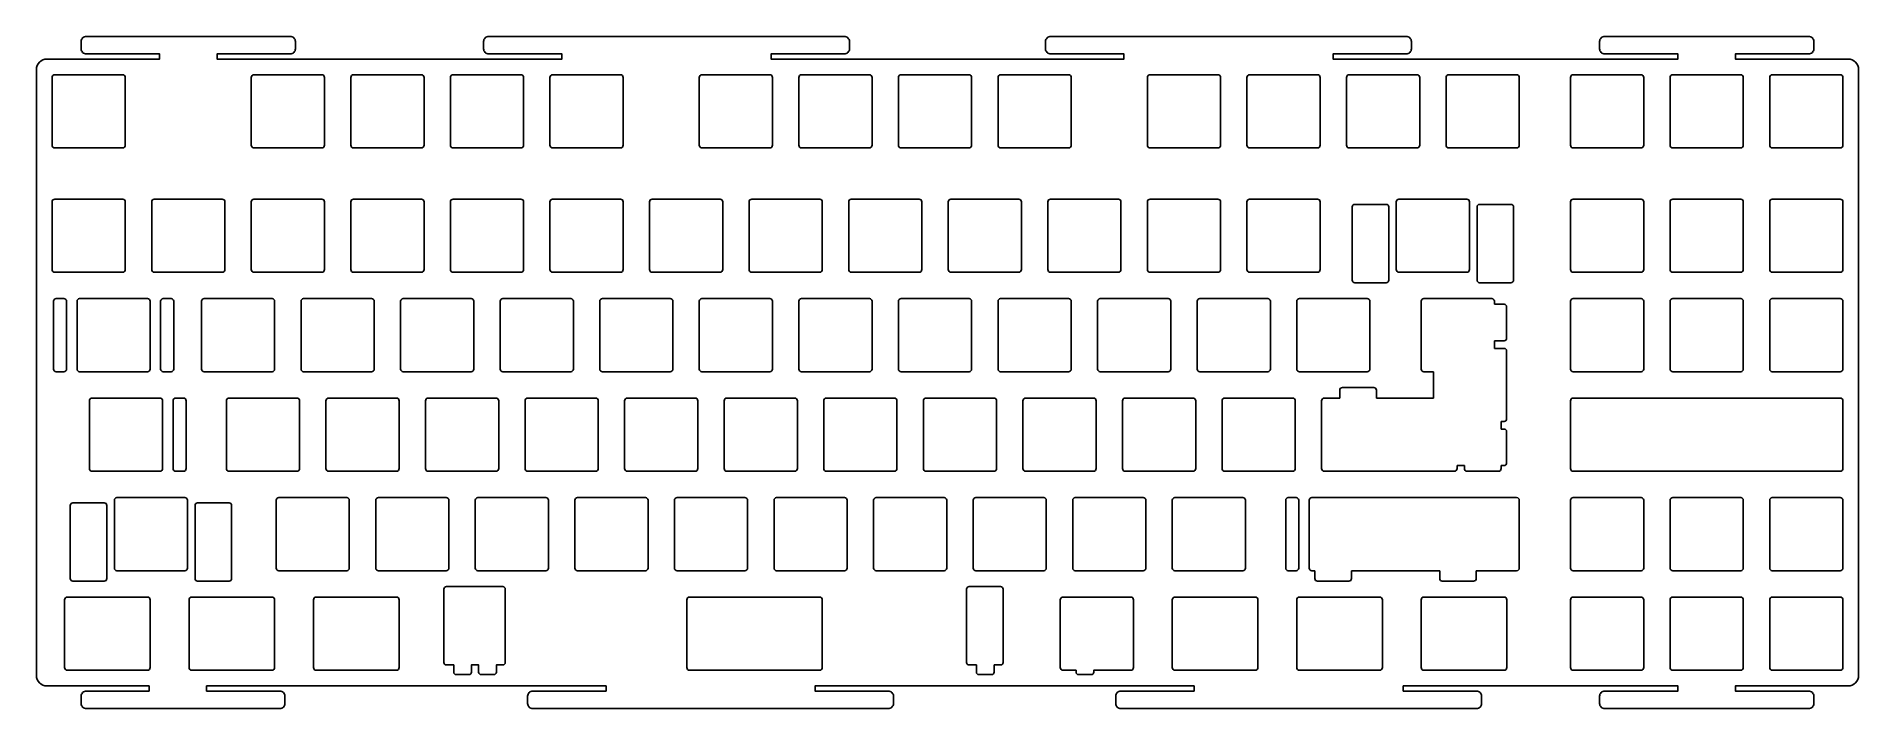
# Model space of a CAD drawing. Extents: x 4 to 353, y 68 to 196.
import ezdxf

# ---------------------------------------------------------------- set-up
doc = ezdxf.new("R2010")
doc.units = 0
doc.layers.get('0').update_dxf_attribs({"linetype": 'CONTINUOUS'})

msp = doc.modelspace()

# ---------------------------------------------------------------- linework, layer by layer
at = {"color": 7, "linetype": 'CONTINUOUS'}
for p, q in [((269.437506, 132.778038), (269.437506, 145.778038)), ((269.937506, 146.278038), (282.937506, 146.278038)), ((283.437506, 145.191017), (283.437506, 145.778038)), ((283.437506, 145.191017), (285.2875, 145.191017)), ((285.7875, 144.691017), (285.7875, 139.187672)), ((283.437506, 138.190987), (283.437506, 136.753029)), ((284.787512, 138.190987), (283.437506, 138.190987)), ((283.437506, 136.753029), (285.2875, 136.753029)), ((284.795275, 138.191017), (285.2875, 138.191017)), ((285.7875, 138.691017), (285.7875, 139.186045)), ((285.7875, 136.253029), (285.7875, 123.253029)), ((254.35575, 129.258975), (260.35575, 129.258975)), ((271.7875, 132.278038), (269.937506, 132.278038)), ((271.7875, 127.22802), (271.7875, 132.278038)), ((250.3875, 113.72802), (250.3875, 126.72802)), ((250.8875, 127.22802), (253.85575, 127.22802)), ((253.85575, 127.22802), (253.85575, 128.758975)), ((260.85575, 128.758975), (260.85575, 127.22802)), ((260.85575, 127.22802), (271.7875, 127.22802)), ((284.731726, 122.753029), (284.731726, 121.315041)), ((284.731726, 122.753029), (285.2875, 122.753029)), ((285.2875, 121.315041), (284.731726, 121.315041)), ((285.7875, 120.319982), (285.7875, 120.815041)), ((285.7875, 120.318355), (285.7875, 114.815041)), ((275.793738, 113.22802), (250.8875, 113.22802)), ((276.293738, 113.72802), (276.293738, 114.315041)), ((277.696121, 114.315041), (276.293738, 114.315041)), ((277.696121, 114.315041), (277.696121, 113.72802)), ((284.231726, 113.22802), (278.196121, 113.22802)), ((284.731726, 114.315041), (285.2875, 114.315041)), ((284.731726, 113.72802), (284.731726, 114.315041)), ((249.006279, 108.17805), (248.506279, 108.178051)), ((249.00629, 108.178051), (287.700049, 108.178051)), ((248.006279, 107.678051), (248.006279, 94.678051)), ((288.200049, 107.678051), (288.200049, 94.678051)), ((248.506279, 94.178051), (249.006299, 94.17805)), ((249.006299, 94.17805), (249.093253, 94.178051)), ((249.093253, 92.678026), (249.093253, 94.178051)), ((272.969199, 94.178021), (256.093253, 94.178055)), ((256.093253, 94.178052), (256.093253, 92.678026)), ((270.531264, 94.178026), (271.031264, 94.178026)), ((272.969199, 94.174157), (272.969199, 94.178021)), ((272.969229, 92.678026), (272.969229, 94.174157)), ((279.969229, 94.178051), (279.969229, 92.678026)), ((287.700049, 94.178051), (279.969229, 94.178051)), ((255.593253, 92.178026), (249.593253, 92.178026)), ((279.469229, 92.178026), (273.469229, 92.178026))]:
    msp.add_line(p, q, dxfattribs=at)
for points in [[(6.5, 192.14052, 0.414214), (4.5, 190.14052), (4.5, 74.12802, 0.414214), (6.5, 72.12802), (26.050125, 72.12802), (26.050125, 71.12802), (14.050125, 71.12802, 0.414214), (13.050125, 70.12802), (13.050125, 68.77802, 0.414214), (14.050125, 67.77802), (51.050125, 67.77802, 0.414214), (52.050125, 68.77802), (52.050125, 70.12802, 0.414214), (51.050125, 71.12802), (37.050125, 71.12802), (37.050125, 72.12802), (113.478125, 72.12802), (113.478125, 71.12802), (99.478125, 71.12802, 0.414214), (98.478125, 70.12802), (98.478125, 68.778019, 0.414214), (99.478125, 67.778019), (167.478125, 67.778019, 0.414214), (168.478125, 68.778019), (168.478125, 70.12802, 0.414214), (167.478125, 71.12802), (153.478125, 71.12802), (153.478125, 72.12802), (225.990625, 72.12802), (225.990625, 71.12802), (211.990625, 71.12802, 0.414214), (210.990625, 70.12802), (210.990625, 68.778019, 0.414214), (211.990625, 67.778019), (279.990625, 67.778019, 0.414214), (280.990625, 68.778019), (280.990625, 70.12802, 0.414214), (279.990625, 71.12802), (265.990625, 71.12802), (265.990625, 72.12802), (318.5625, 72.12802), (318.5625, 71.12802), (304.5625, 71.12802, 0.414214), (303.5625, 70.12802), (303.5625, 68.77802, 0.414214), (304.5625, 67.77802), (343.5625, 67.77802, 0.414214), (344.5625, 68.77802), (344.5625, 70.12802, 0.414214), (343.5625, 71.12802), (329.5625, 71.12802), (329.5625, 72.12802), (351.1125, 72.12802, 0.414214), (353.1125, 74.12802), (353.1125, 190.14052, 0.414214), (351.1125, 192.14052), (329.5625, 192.14052), (329.5625, 193.14052), (343.5625, 193.14052, 0.414214), (344.5625, 194.14052), (344.5625, 195.49052, 0.414214), (343.5625, 196.49052), (304.5625, 196.49052, 0.414214), (303.5625, 195.49052), (303.5625, 194.14052, 0.414214), (304.5625, 193.14052), (318.5625, 193.14052), (318.5625, 192.14052), (252.5625, 192.14052), (252.5625, 193.14052), (266.5625, 193.14052, 0.414214), (267.5625, 194.14052), (267.5625, 195.49052, 0.414214), (266.5625, 196.49052), (198.5625, 196.49052, 0.414214), (197.5625, 195.49052), (197.5625, 194.14052, 0.414214), (198.5625, 193.14052), (212.5625, 193.14052), (212.5625, 192.14052), (145.05, 192.14052), (145.05, 193.14052), (159.05, 193.14052, 0.414214), (160.05, 194.14052), (160.05, 195.49052, 0.414214), (159.05, 196.49052), (91.05, 196.49052, 0.414214), (90.05, 195.49052), (90.05, 194.14052, 0.414214), (91.05, 193.14052), (105.05, 193.14052), (105.05, 192.14052), (39.05, 192.14052), (39.05, 193.14052), (53.05, 193.14052, 0.414214), (54.05, 194.14052), (54.05, 195.49052, 0.414214), (53.05, 196.49052), (14.05, 196.49052, 0.414214), (13.05, 195.49052), (13.05, 194.14052, 0.414214), (14.05, 193.14052), (28.05, 193.14052), (28.05, 192.14052)], [(21.5, 188.64279, 0.414214), (21, 189.14279), (8, 189.14279, 0.414214), (7.5, 188.64279), (7.5, 175.64052, 0.414214), (8, 175.14052), (21, 175.14052, 0.414214), (21.5, 175.64052)], [(59.1, 175.142789, 0.414214), (59.6, 175.642789), (59.6, 188.64279, 0.414214), (59.1, 189.14279), (46.1, 189.14279, 0.414214), (45.6, 188.64279), (45.6, 175.642789, 0.414214), (46.1, 175.142789)], [(78.15, 175.142789, 0.414214), (78.65, 175.642789), (78.65, 188.64279, 0.414214), (78.15, 189.14279), (65.15, 189.14279, 0.414214), (64.65, 188.64279), (64.65, 175.642789, 0.414214), (65.15, 175.142789)], [(97.2, 175.142789, 0.414214), (97.7, 175.642789), (97.7, 188.64279, 0.414214), (97.2, 189.14279), (84.2, 189.14279, 0.414214), (83.7, 188.64279), (83.7, 175.642789, 0.414214), (84.2, 175.142789)], [(116.250122, 175.142779, 0.414214), (116.750122, 175.642779), (116.750122, 188.64278, 0.414214), (116.250122, 189.14278), (103.250122, 189.14278, 0.414214), (102.750122, 188.64278), (102.750122, 175.642779, 0.414214), (103.250122, 175.142779)], [(144.825, 175.142779, 0.414214), (145.325, 175.642779), (145.325, 188.64278, 0.414214), (144.825, 189.14278), (131.825, 189.14278, 0.414214), (131.325, 188.64278), (131.325, 175.642779, 0.414214), (131.825, 175.142779)], [(163.875, 175.142779, 0.414214), (164.375, 175.642779), (164.375, 188.64278, 0.414214), (163.875, 189.14278), (150.875, 189.14278, 0.414214), (150.375, 188.64278), (150.375, 175.642779, 0.414214), (150.875, 175.142779)], [(182.925, 175.142779, 0.414214), (183.425, 175.642779), (183.425, 188.64278, 0.414214), (182.925, 189.14278), (169.925, 189.14278, 0.414214), (169.425, 188.64278), (169.425, 175.642779, 0.414214), (169.925, 175.142779)], [(201.975122, 175.142769, 0.414214), (202.475122, 175.642769), (202.475122, 188.64277, 0.414214), (201.975122, 189.14277), (188.975122, 189.14277, 0.414214), (188.475122, 188.64277), (188.475122, 175.642769, 0.414214), (188.975122, 175.142769)], [(230.55, 175.142779, 0.414214), (231.05, 175.642779), (231.05, 188.64278, 0.414214), (230.55, 189.14278), (217.55, 189.14278, 0.414214), (217.05, 188.64278), (217.05, 175.642779, 0.414214), (217.55, 175.142779)], [(249.6, 175.142779, 0.414214), (250.1, 175.642779), (250.1, 188.64278, 0.414214), (249.6, 189.14278), (236.6, 189.14278, 0.414214), (236.1, 188.64278), (236.1, 175.642779, 0.414214), (236.6, 175.142779)], [(268.65, 175.142779, 0.414214), (269.15, 175.642779), (269.15, 188.64278, 0.414214), (268.65, 189.14278), (255.65, 189.14278, 0.414214), (255.15, 188.64278), (255.15, 175.642779, 0.414214), (255.65, 175.142779)], [(287.700122, 175.142769, 0.414214), (288.200122, 175.642769), (288.200122, 188.64277, 0.414214), (287.700122, 189.14277), (274.700122, 189.14277, 0.414214), (274.200122, 188.64277), (274.200122, 175.642769, 0.414214), (274.700122, 175.142769)], [(298.5125, 189.14052), (311.5125, 189.14052, -0.414214), (312.0125, 188.64052), (312.0125, 175.64052, -0.414214), (311.5125, 175.14052), (298.5125, 175.14052, -0.414214), (298.0125, 175.64052), (298.0125, 188.64052, -0.414214)], [(317.5625, 189.14052), (330.5625, 189.14052, -0.414214), (331.0625, 188.64052), (331.0625, 175.64052, -0.414214), (330.5625, 175.14052), (317.5625, 175.14052, -0.414214), (317.0625, 175.64052), (317.0625, 188.64052, -0.414214)], [(336.6125, 189.14052), (349.6125, 189.14052, -0.414214), (350.1125, 188.64052), (350.1125, 175.64052, -0.414214), (349.6125, 175.14052), (336.6125, 175.14052, -0.414214), (336.1125, 175.64052), (336.1125, 188.64052, -0.414214)], [(8, 165.32802), (21, 165.32802, -0.414214), (21.5, 164.82802), (21.5, 151.82802, -0.414214), (21, 151.32802), (8, 151.32802, -0.414214), (7.5, 151.82802), (7.5, 164.82802, -0.414214)], [(27.05, 165.32802), (40.05, 165.32802, -0.414214), (40.55, 164.82802), (40.55, 151.82802, -0.414214), (40.05, 151.32802), (27.05, 151.32802, -0.414214), (26.55, 151.82802), (26.55, 164.82802, -0.414214)], [(46.1, 165.32802), (59.1, 165.32802, -0.414214), (59.6, 164.82802), (59.6, 151.82802, -0.414214), (59.1, 151.32802), (46.1, 151.32802, -0.414214), (45.6, 151.82802), (45.6, 164.82802, -0.414214)], [(65.15, 165.32802, 0.414214), (64.65, 164.82802), (64.65, 151.82802, 0.414214), (65.15, 151.32802), (78.15, 151.32802, 0.414214), (78.65, 151.82802), (78.65, 164.82802, 0.414214), (78.15, 165.32802)], [(97.7, 164.82802), (97.7, 151.82802, -0.414214), (97.2, 151.32802), (84.2, 151.32802, -0.414214), (83.7, 151.82802), (83.7, 164.82802, -0.414214), (84.2, 165.32802), (97.2, 165.32802, -0.414214)], [(103.25, 165.32802), (116.25, 165.32802, -0.414214), (116.75, 164.82802), (116.75, 151.82802, -0.414214), (116.25, 151.32802), (103.25, 151.32802, -0.414214), (102.75, 151.82802), (102.75, 164.82802, -0.414214)], [(135.8, 164.82802), (135.8, 151.82802, -0.414214), (135.3, 151.32802), (122.3, 151.32802, -0.414214), (121.8, 151.82802), (121.8, 164.82802, -0.414214), (122.3, 165.32802), (135.3, 165.32802, -0.414214)], [(141.35, 165.32802), (154.35, 165.32802, -0.414214), (154.85, 164.82802), (154.85, 151.82802, -0.414214), (154.35, 151.32802), (141.35, 151.32802, -0.414214), (140.85, 151.82802), (140.85, 164.82802, -0.414214)], [(160.4, 165.32802), (173.4, 165.32802, -0.414214), (173.9, 164.82802), (173.9, 151.82802, -0.414214), (173.4, 151.32802), (160.4, 151.32802, -0.414214), (159.9, 151.82802), (159.9, 164.82802, -0.414214)], [(179.45, 165.32802), (192.45, 165.32802, -0.414214), (192.95, 164.82802), (192.95, 151.82802, -0.414214), (192.45, 151.32802), (179.45, 151.32802, -0.414214), (178.95, 151.82802), (178.95, 164.82802, -0.414214)], [(198.5, 165.32802), (211.5, 165.32802, -0.414214), (212, 164.82802), (212, 151.82802, -0.414214), (211.5, 151.32802), (198.5, 151.32802, -0.414214), (198, 151.82802), (198, 164.82802, -0.414214)], [(217.55, 165.32802), (230.55, 165.32802, -0.414214), (231.05, 164.82802), (231.05, 151.82802, -0.414214), (230.55, 151.32802), (217.55, 151.32802, -0.414214), (217.05, 151.82802), (217.05, 164.82802, -0.414214)], [(236.6, 165.32802), (249.6, 165.32802, -0.414214), (250.1, 164.82802), (250.1, 151.82802, -0.414214), (249.6, 151.32802), (236.6, 151.32802, -0.414214), (236.1, 151.82802), (236.1, 164.82802, -0.414214)], [(263.237, 163.828018), (263.237, 149.828016, -0.414214), (262.737, 149.328016), (256.737, 149.328016, -0.414214), (256.237, 149.828016), (256.237, 163.828018, -0.414214), (256.737, 164.328018), (262.737, 164.328018, -0.414214)], [(265.175, 165.328018), (278.175, 165.328018, -0.414214), (278.675, 164.828018), (278.675, 151.828017, -0.414214), (278.175, 151.328017), (265.175, 151.328017, -0.414214), (264.675, 151.828017), (264.675, 164.828018, -0.414214)], [(280.613, 164.328018), (286.613, 164.328018, -0.414214), (287.113, 163.828018), (287.113, 149.828016, -0.414214), (286.613, 149.328016), (280.613, 149.328016, -0.414214), (280.113, 149.828016), (280.113, 163.828018, -0.414214)], [(298.5125, 165.32802), (311.5125, 165.32802, -0.414214), (312.0125, 164.82802), (312.0125, 151.82802, -0.414214), (311.5125, 151.32802), (298.5125, 151.32802, -0.414214), (298.0125, 151.82802), (298.0125, 164.82802, -0.414214)], [(317.5625, 165.32802), (330.5625, 165.32802, -0.414214), (331.0625, 164.82802), (331.0625, 151.82802, -0.414214), (330.5625, 151.32802), (317.5625, 151.32802, -0.414214), (317.0625, 151.82802), (317.0625, 164.82802, -0.414214)], [(336.6125, 165.32802), (349.6125, 165.32802, -0.414214), (350.1125, 164.82802), (350.1125, 151.82802, -0.414214), (349.6125, 151.32802), (336.6125, 151.32802, -0.414214), (336.1125, 151.82802), (336.1125, 164.82802, -0.414214)], [(10.2625, 145.77802), (10.2625, 132.77802, -0.414214), (9.7625, 132.27802), (8.2625, 132.27802, -0.414214), (7.7625, 132.77802), (7.7625, 145.77802, -0.414214), (8.2625, 146.27802), (9.7625, 146.27802, -0.414214)], [(12.7625, 146.27802), (25.7625, 146.27802, -0.414214), (26.2625, 145.77802), (26.2625, 132.77802, -0.414214), (25.7625, 132.27802), (12.7625, 132.27802, -0.414214), (12.2625, 132.77802), (12.2625, 145.77802, -0.414214)], [(30.7625, 145.77802), (30.7625, 132.77802, -0.414214), (30.2625, 132.27802), (28.7625, 132.27802, -0.414214), (28.2625, 132.77802), (28.2625, 145.77802, -0.414214), (28.7625, 146.27802), (30.2625, 146.27802, -0.414214)], [(36.575, 146.27802), (49.575, 146.27802, -0.414214), (50.075, 145.77802), (50.075, 132.77802, -0.414214), (49.575, 132.27802), (36.575, 132.27802, -0.414214), (36.075, 132.77802), (36.075, 145.77802, -0.414214)], [(55.625, 146.27802), (68.625, 146.27802, -0.414214), (69.125, 145.77802), (69.125, 132.77802, -0.414214), (68.625, 132.27802), (55.625, 132.27802, -0.414214), (55.125, 132.77802), (55.125, 145.77802, -0.414214)], [(74.675, 146.27802), (87.675, 146.27802, -0.414214), (88.175, 145.77802), (88.175, 132.77802, -0.414214), (87.675, 132.27802), (74.675, 132.27802, -0.414214), (74.175, 132.77802), (74.175, 145.77802, -0.414214)], [(93.725, 146.27802), (106.725, 146.27802, -0.414214), (107.225, 145.77802), (107.225, 132.77802, -0.414214), (106.725, 132.27802), (93.725, 132.27802, -0.414214), (93.225, 132.77802), (93.225, 145.77802, -0.414214)], [(112.775, 146.27802), (125.775, 146.27802, -0.414214), (126.275, 145.77802), (126.275, 132.77802, -0.414214), (125.775, 132.27802), (112.775, 132.27802, -0.414214), (112.275, 132.77802), (112.275, 145.77802, -0.414214)], [(131.825, 146.27802), (144.825, 146.27802, -0.414214), (145.325, 145.77802), (145.325, 132.77802, -0.414214), (144.825, 132.27802), (131.825, 132.27802, -0.414214), (131.325, 132.77802), (131.325, 145.77802, -0.414214)], [(150.875, 146.27802), (163.875, 146.27802, -0.414214), (164.375, 145.77802), (164.375, 132.77802, -0.414214), (163.875, 132.27802), (150.875, 132.27802, -0.414214), (150.375, 132.77802), (150.375, 145.77802, -0.414214)], [(169.925, 146.27802), (182.925, 146.27802, -0.414214), (183.425, 145.77802), (183.425, 132.77802, -0.414214), (182.925, 132.27802), (169.925, 132.27802, -0.414214), (169.425, 132.77802), (169.425, 145.77802, -0.414214)], [(188.975, 146.27802), (201.975, 146.27802, -0.414214), (202.475, 145.77802), (202.475, 132.77802, -0.414214), (201.975, 132.27802), (188.975, 132.27802, -0.414214), (188.475, 132.77802), (188.475, 145.77802, -0.414214)], [(208.025, 146.27802), (221.025, 146.27802, -0.414214), (221.525, 145.77802), (221.525, 132.77802, -0.414214), (221.025, 132.27802), (208.025, 132.27802, -0.414214), (207.525, 132.77802), (207.525, 145.77802, -0.414214)], [(227.075, 146.27802), (240.075, 146.27802, -0.414214), (240.575, 145.77802), (240.575, 132.77802, -0.414214), (240.075, 132.27802), (227.075, 132.27802, -0.414214), (226.575, 132.77802), (226.575, 145.77802, -0.414214)], [(259.625, 145.77802), (259.625, 132.77802, -0.414214), (259.125, 132.27802), (246.125, 132.27802, -0.414214), (245.625, 132.77802), (245.625, 145.77802, -0.414214), (246.125, 146.27802), (259.125, 146.27802, -0.414214)], [(298.5125, 146.27802), (311.5125, 146.27802, -0.414214), (312.0125, 145.77802), (312.0125, 132.77802, -0.414214), (311.5125, 132.27802), (298.5125, 132.27802, -0.414214), (298.0125, 132.77802), (298.0125, 145.77802, -0.414214)], [(317.5625, 146.27802), (330.5625, 146.27802, -0.414214), (331.0625, 145.77802), (331.0625, 132.77802, -0.414214), (330.5625, 132.27802), (317.5625, 132.27802, -0.414214), (317.0625, 132.77802), (317.0625, 145.77802, -0.414214)], [(336.6125, 146.27802), (349.6125, 146.27802, -0.414214), (350.1125, 145.77802), (350.1125, 132.77802, -0.414214), (349.6125, 132.27802), (336.6125, 132.27802, -0.414214), (336.1125, 132.77802), (336.1125, 145.77802, -0.414214)], [(15.14425, 127.22802), (28.14375, 127.22802, -0.414214), (28.64375, 126.72802), (28.64375, 113.72802, -0.414214), (28.14375, 113.22802), (15.14425, 113.22802, -0.414214), (14.64425, 113.72802), (14.64425, 126.72802, -0.414214)], [(33.14375, 126.72802), (33.14375, 113.72802, -0.414214), (32.64375, 113.22802), (31.14375, 113.22802, -0.414214), (30.64375, 113.72802), (30.64375, 126.72802, -0.414214), (31.14375, 127.22802), (32.64375, 127.22802, -0.414214)], [(41.3375, 127.22802), (54.3375, 127.22802, -0.414214), (54.8375, 126.72802), (54.8375, 113.72802, -0.414214), (54.3375, 113.22802), (41.3375, 113.22802, -0.414214), (40.8375, 113.72802), (40.8375, 126.72802, -0.414214)], [(60.3875, 127.22802), (73.3875, 127.22802, -0.414214), (73.8875, 126.72802), (73.8875, 113.72802, -0.414214), (73.3875, 113.22802), (60.3875, 113.22802, -0.414214), (59.8875, 113.72802), (59.8875, 126.72802, -0.414214)], [(79.4375, 127.22802), (92.4375, 127.22802, -0.414214), (92.9375, 126.72802), (92.9375, 113.72802, -0.414214), (92.4375, 113.22802), (79.4375, 113.22802, -0.414214), (78.9375, 113.72802), (78.9375, 126.72802, -0.414214)], [(98.4875, 127.22802), (111.4875, 127.22802, -0.414214), (111.9875, 126.72802), (111.9875, 113.72802, -0.414214), (111.4875, 113.22802), (98.4875, 113.22802, -0.414214), (97.9875, 113.72802), (97.9875, 126.72802, -0.414214)], [(117.5375, 127.22802), (130.5375, 127.22802, -0.414214), (131.0375, 126.72802), (131.0375, 113.72802, -0.414214), (130.5375, 113.22802), (117.5375, 113.22802, -0.414214), (117.0375, 113.72802), (117.0375, 126.72802, -0.414214)], [(136.5875, 127.22802), (149.5875, 127.22802, -0.414214), (150.0875, 126.72802), (150.0875, 113.72802, -0.414214), (149.5875, 113.22802), (136.5875, 113.22802, -0.414214), (136.0875, 113.72802), (136.0875, 126.72802, -0.414214)], [(155.6375, 127.22802), (168.6375, 127.22802, -0.414214), (169.1375, 126.72802), (169.1375, 113.72802, -0.414214), (168.6375, 113.22802), (155.6375, 113.22802, -0.414214), (155.1375, 113.72802), (155.1375, 126.72802, -0.414214)], [(174.6875, 127.22802), (187.6875, 127.22802, -0.414214), (188.1875, 126.72802), (188.1875, 113.72802, -0.414214), (187.6875, 113.22802), (174.6875, 113.22802, -0.414214), (174.1875, 113.72802), (174.1875, 126.72802, -0.414214)], [(193.7375, 127.22802, 0.414214), (193.2375, 126.72802), (193.2375, 113.72802, 0.414214), (193.7375, 113.22802), (206.7375, 113.22802, 0.414214), (207.2375, 113.72802), (207.2375, 126.72802, 0.414214), (206.7375, 127.22802)], [(212.7875, 127.22802), (225.7875, 127.22802, -0.414214), (226.2875, 126.72802), (226.2875, 113.72802, -0.414214), (225.7875, 113.22802), (212.7875, 113.22802, -0.414214), (212.2875, 113.72802), (212.2875, 126.72802, -0.414214)], [(231.8375, 127.22802), (244.8375, 127.22802, -0.414214), (245.3375, 126.72802), (245.3375, 113.72802, -0.414214), (244.8375, 113.22802), (231.8375, 113.22802, -0.414214), (231.3375, 113.72802), (231.3375, 126.72802, -0.414214)], [(298.0125, 113.72802), (298.0125, 126.72802, -0.414214), (298.5125, 127.22802), (349.6125, 127.22802, -0.414214), (350.1125, 126.72802), (350.1125, 113.72802, -0.414214), (349.6125, 113.22802), (298.5125, 113.22802, -0.414214)], [(33.40625, 107.678012), (33.40625, 94.678011, -0.414214), (32.90625, 94.178011), (19.90625, 94.178011, -0.414214), (19.40625, 94.678011), (19.40625, 107.678012, -0.414214), (19.90625, 108.178012), (32.90625, 108.178012, -0.414214)], [(50.8625, 108.17802), (63.8625, 108.17802, -0.414214), (64.3625, 107.67802), (64.3625, 94.67802, -0.414214), (63.8625, 94.17802), (50.8625, 94.17802, -0.414214), (50.3625, 94.67802), (50.3625, 107.67802, -0.414214)], [(69.9125, 108.17802), (82.9125, 108.17802, -0.414214), (83.4125, 107.67802), (83.4125, 94.67802, -0.414214), (82.9125, 94.17802), (69.9125, 94.17802, -0.414214), (69.4125, 94.67802), (69.4125, 107.67802, -0.414214)], [(88.9625, 108.17802), (101.9625, 108.17802, -0.414214), (102.4625, 107.67802), (102.4625, 94.67802, -0.414214), (101.9625, 94.17802), (88.9625, 94.17802, -0.414214), (88.4625, 94.67802), (88.4625, 107.67802, -0.414214)], [(108.0125, 108.17802), (121.0125, 108.17802, -0.414214), (121.5125, 107.67802), (121.5125, 94.67802, -0.414214), (121.0125, 94.17802), (108.0125, 94.17802, -0.414214), (107.5125, 94.67802), (107.5125, 107.67802, -0.414214)], [(127.0625, 108.17802), (140.0625, 108.17802, -0.414214), (140.5625, 107.67802), (140.5625, 94.67802, -0.414214), (140.0625, 94.17802), (127.0625, 94.17802, -0.414214), (126.5625, 94.67802), (126.5625, 107.67802, -0.414214)], [(146.1125, 108.17802), (159.1125, 108.17802, -0.414214), (159.6125, 107.67802), (159.6125, 94.67802, -0.414214), (159.1125, 94.17802), (146.1125, 94.17802, -0.414214), (145.6125, 94.67802), (145.6125, 107.67802, -0.414214)], [(165.1625, 108.17802), (178.1625, 108.17802, -0.414214), (178.6625, 107.67802), (178.6625, 94.67802, -0.414214), (178.1625, 94.17802), (165.1625, 94.17802, -0.414214), (164.6625, 94.67802), (164.6625, 107.67802, -0.414214)], [(184.2125, 108.17802), (197.2125, 108.17802, -0.414214), (197.7125, 107.67802), (197.7125, 94.67802, -0.414214), (197.2125, 94.17802), (184.2125, 94.17802, -0.414214), (183.7125, 94.67802), (183.7125, 107.67802, -0.414214)], [(203.2625, 108.17802), (216.2625, 108.17802, -0.414214), (216.7625, 107.67802), (216.7625, 94.67802, -0.414214), (216.2625, 94.17802), (203.2625, 94.17802, -0.414214), (202.7625, 94.67802), (202.7625, 107.67802, -0.414214)], [(222.3125, 108.17802), (235.3125, 108.17802, -0.414214), (235.8125, 107.67802), (235.8125, 94.67802, -0.414214), (235.3125, 94.17802), (222.3125, 94.17802, -0.414214), (221.8125, 94.67802), (221.8125, 107.67802, -0.414214)], [(246.00625, 107.67802), (246.00625, 94.67802, -0.414214), (245.50625, 94.17802), (244.00625, 94.17802, -0.414214), (243.50625, 94.67802), (243.50625, 107.67802, -0.414214), (244.00625, 108.17802), (245.50625, 108.17802, -0.414214)], [(312.0125, 107.67802), (312.0125, 94.67802, -0.414214), (311.5125, 94.17802), (298.5125, 94.17802, -0.414214), (298.0125, 94.67802), (298.0125, 107.67802, -0.414214), (298.5125, 108.17802), (311.5125, 108.17802, -0.414214)], [(331.0625, 107.67802), (331.0625, 94.67802, -0.414214), (330.5625, 94.17802), (317.5625, 94.17802, -0.414214), (317.0625, 94.67802), (317.0625, 107.67802, -0.414214), (317.5625, 108.17802), (330.5625, 108.17802, -0.414214)], [(350.1125, 107.67802), (350.1125, 94.67802, -0.414214), (349.6125, 94.17802), (336.6125, 94.17802, -0.414214), (336.1125, 94.67802), (336.1125, 107.67802, -0.414214), (336.6125, 108.17802), (349.6125, 108.17802, -0.414214)], [(11.46825, 107.178012), (17.46825, 107.178012, -0.414214), (17.96825, 106.678012), (17.96825, 92.678011, -0.414214), (17.46825, 92.17801), (11.46825, 92.17801, -0.414214), (10.96825, 92.678011), (10.96825, 106.678012, -0.414214)], [(35.34425, 107.178012), (41.34425, 107.178012, -0.414214), (41.84425, 106.678012), (41.84425, 92.678011, -0.414214), (41.34425, 92.17801), (35.34425, 92.17801, -0.414214), (34.84425, 92.678011), (34.84425, 106.678012, -0.414214)], [(94.2, 90.62723), (94.2, 76.62802, -0.414214), (93.7, 76.12802), (92.495052, 76.12802), (92.495052, 74.777701, -0.414214), (91.995052, 74.277701), (89.592044, 74.277701, -0.414214), (89.092044, 74.777701), (89.092044, 76.12802), (87.735277, 76.12802), (87.735277, 74.777658, -0.414214), (87.235277, 74.277658), (84.832269, 74.277658, -0.414214), (84.332269, 74.777658), (84.332269, 76.12802), (82.94375, 76.12802, -0.414214), (82.44375, 76.62802), (82.44375, 90.62723, -0.414214), (82.94375, 91.12723), (93.7, 91.12723, -0.414214)], [(189.44375, 90.62723), (189.44375, 76.62802, -0.414214), (188.94375, 76.12802), (187.735278, 76.12802), (187.735278, 74.777658, -0.414214), (187.235278, 74.277658), (184.83227, 74.277658, -0.414214), (184.33227, 74.777658), (184.33227, 76.12802), (182.94375, 76.12802, -0.414214), (182.44375, 76.62802), (182.44375, 90.62723, -0.414214), (182.94375, 91.12723), (188.94375, 91.12723, -0.414214)], [(25.7625, 75.12802), (10.38125, 75.12802, -0.414214), (9.88125, 75.62802), (9.88125, 88.62802, -0.414214), (10.38125, 89.12802), (25.7625, 89.12802, -0.414214), (26.2625, 88.62802), (26.2625, 75.62802, -0.414214)], [(49.575, 75.12802), (34.19375, 75.12802, -0.414214), (33.69375, 75.62802), (33.69375, 88.62802, -0.414214), (34.19375, 89.12802), (49.575, 89.12802, -0.414214), (50.075, 88.62802), (50.075, 75.62802, -0.414214)], [(58.00625, 89.12802), (73.3875, 89.12802, -0.414214), (73.8875, 88.62802), (73.8875, 75.62802, -0.414214), (73.3875, 75.12802), (58.00625, 75.12802, -0.414214), (57.50625, 75.62802), (57.50625, 88.62802, -0.414214)], [(129.44375, 89.12802, 0.414214), (128.94375, 88.62802), (128.94375, 75.62802, 0.414214), (129.44375, 75.12802), (154.35, 75.12802, 0.414214), (154.85, 75.62802), (154.85, 88.62802, 0.414214), (154.35, 89.12802)], [(214.38125, 88.62802, 0.414214), (213.88125, 89.12802), (200.88125, 89.12802, 0.414214), (200.38125, 88.62802), (200.38125, 75.62802, 0.414214), (200.88125, 75.12802), (203.392044, 75.12802), (203.392044, 74.77684, 0.414214), (203.892044, 74.27684), (206.295052, 74.27684, 0.414214), (206.795052, 74.77684), (206.795052, 75.12802), (213.88125, 75.12802, 0.414214), (214.38125, 75.62802)], [(238.19375, 88.62802, 0.414214), (237.69375, 89.12802), (222.3125, 89.12802, 0.414214), (221.8125, 88.62802), (221.8125, 75.62802, 0.414214), (222.3125, 75.12802), (237.69375, 75.12802, 0.414214), (238.19375, 75.62802)], [(262.00625, 88.62802, 0.414214), (261.50625, 89.12802), (246.125, 89.12802, 0.414214), (245.625, 88.62802), (245.625, 75.62802, 0.414214), (246.125, 75.12802), (261.50625, 75.12802, 0.414214), (262.00625, 75.62802)], [(285.81875, 88.62802, 0.414214), (285.31875, 89.12802), (269.9375, 89.12802, 0.414214), (269.4375, 88.62802), (269.4375, 75.62802, 0.414214), (269.9375, 75.12802), (285.31875, 75.12802, 0.414214), (285.81875, 75.62802)], [(298.5125, 89.12802, 0.414214), (298.0125, 88.62802), (298.0125, 75.62802, 0.414214), (298.5125, 75.12802), (311.5125, 75.12802, 0.414214), (312.0125, 75.62802), (312.0125, 88.62802, 0.414214), (311.5125, 89.12802)], [(317.5625, 89.12802), (330.5625, 89.12802, -0.414214), (331.0625, 88.62802), (331.0625, 75.62802, -0.414214), (330.5625, 75.12802), (317.5625, 75.12802, -0.414214), (317.0625, 75.62802), (317.0625, 88.62802, -0.414214)], [(349.6125, 75.12802), (336.6125, 75.12802, -0.414214), (336.1125, 75.62802), (336.1125, 88.62802, -0.414214), (336.6125, 89.12802), (349.6125, 89.12802, -0.414214), (350.1125, 88.62802), (350.1125, 75.62802, -0.414214)]]:
    msp.add_lwpolyline(points, format="xyb", close=True)
for centre, radius, start, end in [((269.937506, 145.778038), 0.5, 90, 180), ((282.937506, 145.778038), 0.5, 0, 90), ((285.2875, 144.691017), 0.5, 0, 90), ((284.787512, 139.190987), 1, 270, 270.444787), ((285.2875, 138.691017), 0.5, 270, 0), ((285.2875, 136.253029), 0.5, 0, 90), ((284.787512, 139.190987), 1, 359.71683, 359.810057), ((269.937506, 132.778038), 0.5, 180, 270), ((254.35575, 128.758975), 0.5, 90, 180), ((260.35575, 128.758975), 0.5, 0, 90), ((250.8875, 126.72802), 0.5, 90, 180), ((285.2875, 123.253029), 0.5, 270, 0), ((285.2875, 120.815041), 0.5, 0, 90), ((284.787512, 120.315041), 1, 0.189898, 0.283102), ((250.8875, 113.72802), 0.5, 180, 270), ((275.793738, 113.72802), 0.5, 270, 0), ((278.196121, 113.72802), 0.5, 180, 270), ((284.231726, 113.72802), 0.5, 270, 0), ((285.2875, 114.815041), 0.5, 270, 0), ((248.506279, 107.678051), 0.5, 90, 180), ((287.700049, 107.678051), 0.5, 0, 90), ((248.506279, 94.678051), 0.5, 180, 269.999969), ((287.700049, 94.678051), 0.5, 270, 0), ((249.593253, 92.678026), 0.5, 180, 270), ((255.593253, 92.678026), 0.5, 270, 0), ((273.469229, 92.678026), 0.5, 180, 270), ((279.469229, 92.678026), 0.5, 270, 0)]:
    msp.add_arc(centre, radius, start, end, dxfattribs=at)

doc.saveas('drawing.dxf')
